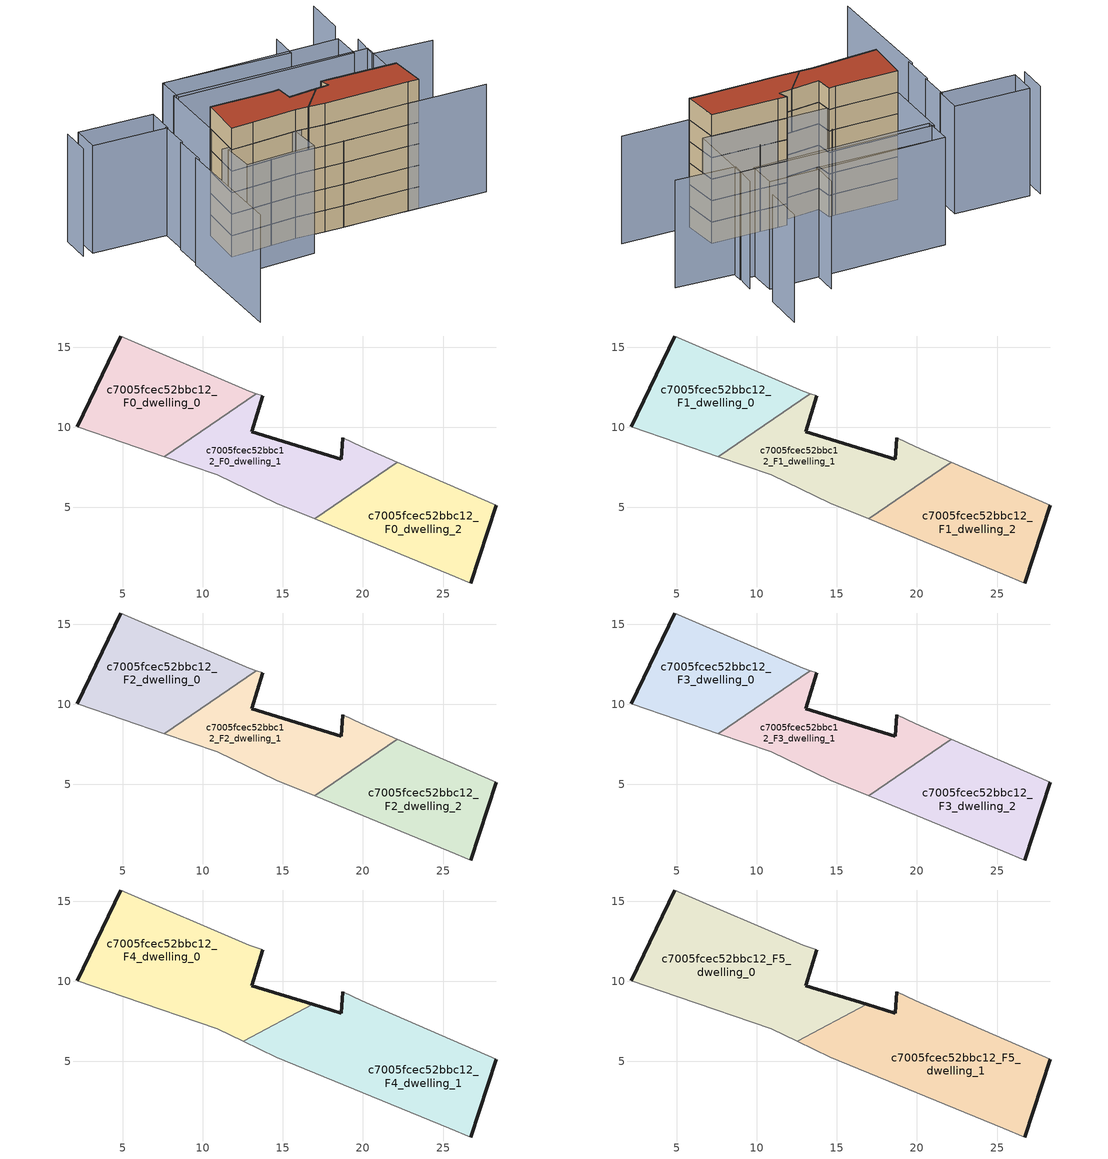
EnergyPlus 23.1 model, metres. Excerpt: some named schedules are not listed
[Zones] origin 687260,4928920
c7005fcec52bbc12_F0_dwelling_0
 floor ground (EU_floor_Construction): 13.33,12.1 12.89,12.24 4.87,15.7 2.16,10.02 5.07,9.03 7.6,8.16 z0
 wall outside (EU_wall_Construction): 2.16,10.02 4.87,15.7 z0:3
 wall adiabatic (EU_wall_Construction): 4.87,15.7 12.89,12.24 13.33,12.1 / 7.6,8.16 5.07,9.03 2.16,10.02 z0:3
 wall to c7005fcec52bbc12_F0_dwelling_1 (EU_wall_Construction): 13.33,12.1 7.6,8.16 z0:3
c7005fcec52bbc12_F0_dwelling_1
 floor ground (EU_floor_Construction): 22.15,7.82 19.92,8.79 18.74,9.35 18.65,8 13.05,9.73 13.74,11.97 13.33,12.1 7.6,8.16 10.91,7.03 14.59,5.27 16.99,4.28 z0
 wall outside (EU_wall_Construction): 13.74,11.97 13.05,9.73 18.65,8 18.74,9.35 z0:3
 wall adiabatic (EU_wall_Construction): 18.74,9.35 19.92,8.79 22.15,7.82 / 16.99,4.28 14.59,5.27 10.91,7.03 7.6,8.16 / 13.33,12.1 13.74,11.97 z0:3
 wall to c7005fcec52bbc12_F0_dwelling_2 (EU_wall_Construction): 22.15,7.82 16.99,4.28 z0:3
c7005fcec52bbc12_F0_dwelling_2
 floor ground (EU_floor_Construction): 26.74,0.28 28.32,5.13 22.15,7.82 16.99,4.28 25.37,0.84 z0
 wall outside (EU_wall_Construction): 28.32,5.13 26.74,0.28 z0:3
 wall adiabatic (EU_wall_Construction): 22.15,7.82 28.32,5.13 / 26.74,0.28 25.37,0.84 16.99,4.28 z0:3
c7005fcec52bbc12_F1_dwelling_0
 floor to c7005fcec52bbc12_F0_dwelling_0 (EU_floor_Construction): 13.33,12.1 12.89,12.24 4.87,15.7 2.16,10.02 5.07,9.03 7.6,8.16 z3
 wall outside (EU_wall_Construction): 2.16,10.02 4.87,15.7 z3:6
 wall adiabatic (EU_wall_Construction): 4.87,15.7 12.89,12.24 13.33,12.1 / 7.6,8.16 5.07,9.03 2.16,10.02 z3:6
 wall to c7005fcec52bbc12_F1_dwelling_1 (EU_wall_Construction): 13.33,12.1 7.6,8.16 z3:6
c7005fcec52bbc12_F1_dwelling_1
 floor to c7005fcec52bbc12_F0_dwelling_1 (EU_floor_Construction): 22.15,7.82 19.92,8.79 18.74,9.35 18.65,8 13.05,9.73 13.74,11.97 13.33,12.1 7.6,8.16 10.91,7.03 14.59,5.27 16.99,4.28 z3
 wall outside (EU_wall_Construction): 13.74,11.97 13.05,9.73 18.65,8 18.74,9.35 z3:6
 wall adiabatic (EU_wall_Construction): 18.74,9.35 19.92,8.79 22.15,7.82 / 16.99,4.28 14.59,5.27 10.91,7.03 7.6,8.16 / 13.33,12.1 13.74,11.97 z3:6
 wall to c7005fcec52bbc12_F1_dwelling_2 (EU_wall_Construction): 22.15,7.82 16.99,4.28 z3:6
c7005fcec52bbc12_F1_dwelling_2
 floor to c7005fcec52bbc12_F0_dwelling_2 (EU_floor_Construction): 26.74,0.28 28.32,5.13 22.15,7.82 16.99,4.28 25.37,0.84 z3
 wall outside (EU_wall_Construction): 28.32,5.13 26.74,0.28 z3:6
 wall adiabatic (EU_wall_Construction): 22.15,7.82 28.32,5.13 / 26.74,0.28 25.37,0.84 16.99,4.28 z3:6
c7005fcec52bbc12_F2_dwelling_0
 floor to c7005fcec52bbc12_F1_dwelling_0 (EU_floor_Construction): 13.33,12.1 12.89,12.24 4.87,15.7 2.16,10.02 5.07,9.03 7.6,8.16 z6
 wall outside (EU_wall_Construction): 2.16,10.02 4.87,15.7 z6:9
 wall adiabatic (EU_wall_Construction): 4.87,15.7 12.89,12.24 13.33,12.1 / 7.6,8.16 5.07,9.03 2.16,10.02 z6:9
 wall to c7005fcec52bbc12_F2_dwelling_1 (EU_wall_Construction): 13.33,12.1 7.6,8.16 z6:9
c7005fcec52bbc12_F2_dwelling_1
 floor to c7005fcec52bbc12_F1_dwelling_1 (EU_floor_Construction): 22.15,7.82 19.92,8.79 18.74,9.35 18.65,8 13.05,9.73 13.74,11.97 13.33,12.1 7.6,8.16 10.91,7.03 14.59,5.27 16.99,4.28 z6
 wall outside (EU_wall_Construction): 13.74,11.97 13.05,9.73 18.65,8 18.74,9.35 z6:9
 wall adiabatic (EU_wall_Construction): 18.74,9.35 19.92,8.79 22.15,7.82 / 16.99,4.28 14.59,5.27 10.91,7.03 7.6,8.16 / 13.33,12.1 13.74,11.97 z6:9
 wall to c7005fcec52bbc12_F2_dwelling_2 (EU_wall_Construction): 22.15,7.82 16.99,4.28 z6:9
c7005fcec52bbc12_F2_dwelling_2
 floor to c7005fcec52bbc12_F1_dwelling_2 (EU_floor_Construction): 26.74,0.28 28.32,5.13 22.15,7.82 16.99,4.28 25.37,0.84 z6
 wall outside (EU_wall_Construction): 28.32,5.13 26.74,0.28 z6:9
 wall adiabatic (EU_wall_Construction): 22.15,7.82 28.32,5.13 / 26.74,0.28 25.37,0.84 16.99,4.28 z6:9
c7005fcec52bbc12_F3_dwelling_0
 floor to c7005fcec52bbc12_F2_dwelling_0 (EU_floor_Construction): 13.33,12.1 12.89,12.24 4.87,15.7 2.16,10.02 5.07,9.03 7.6,8.16 z9
 wall outside (EU_wall_Construction): 2.16,10.02 4.87,15.7 z9:12
 wall adiabatic (EU_wall_Construction): 4.87,15.7 12.89,12.24 13.33,12.1 / 7.6,8.16 5.07,9.03 2.16,10.02 z9:12
 wall to c7005fcec52bbc12_F3_dwelling_1 (EU_wall_Construction): 13.33,12.1 7.6,8.16 z9:12
c7005fcec52bbc12_F3_dwelling_1
 floor to c7005fcec52bbc12_F2_dwelling_1 (EU_floor_Construction): 22.15,7.82 19.92,8.79 18.74,9.35 18.65,8 13.05,9.73 13.74,11.97 13.33,12.1 7.6,8.16 10.91,7.03 14.59,5.27 16.99,4.28 z9
 wall outside (EU_wall_Construction): 13.74,11.97 13.05,9.73 18.65,8 18.74,9.35 z9:12
 wall adiabatic (EU_wall_Construction): 18.74,9.35 19.92,8.79 22.15,7.82 / 16.99,4.28 14.59,5.27 10.91,7.03 7.6,8.16 / 13.33,12.1 13.74,11.97 z9:12
 wall to c7005fcec52bbc12_F3_dwelling_2 (EU_wall_Construction): 22.15,7.82 16.99,4.28 z9:12
c7005fcec52bbc12_F3_dwelling_2
 floor to c7005fcec52bbc12_F2_dwelling_2 (EU_floor_Construction): 26.74,0.28 28.32,5.13 22.15,7.82 16.99,4.28 25.37,0.84 z9
 wall outside (EU_wall_Construction): 28.32,5.13 26.74,0.28 z9:12
 wall adiabatic (EU_wall_Construction): 22.15,7.82 28.32,5.13 / 26.74,0.28 25.37,0.84 16.99,4.28 z9:12
c7005fcec52bbc12_F4_dwelling_0
 floor to c7005fcec52bbc12_F3_dwelling_0 (EU_floor_Construction): 13.33,12.1 12.89,12.24 4.87,15.7 2.16,10.02 5.07,9.03 7.6,8.16 z12
 floor to c7005fcec52bbc12_F3_dwelling_1 (EU_floor_Construction): 16.85,8.55 13.05,9.73 13.74,11.97 13.33,12.1 7.6,8.16 10.91,7.03 12.52,6.26 z12
 wall outside (EU_wall_Construction): 2.16,10.02 4.87,15.7 / 13.74,11.97 13.05,9.73 16.85,8.55 z12:15
 wall adiabatic (EU_wall_Construction): 12.52,6.26 10.91,7.03 5.07,9.03 2.16,10.02 / 4.87,15.7 12.89,12.24 13.74,11.97 z12:15
 wall to c7005fcec52bbc12_F4_dwelling_1 (EU_wall_Construction): 16.85,8.55 12.52,6.26 z12:15
c7005fcec52bbc12_F4_dwelling_1
 floor to c7005fcec52bbc12_F3_dwelling_1 (EU_floor_Construction): 22.15,7.82 19.92,8.79 18.74,9.35 18.65,8 16.85,8.55 12.52,6.26 14.59,5.27 16.99,4.28 z12
 floor to c7005fcec52bbc12_F3_dwelling_2 (EU_floor_Construction): 26.74,0.28 28.32,5.13 22.15,7.82 16.99,4.28 25.37,0.84 z12
 wall outside (EU_wall_Construction): 28.32,5.13 26.74,0.28 / 16.85,8.55 18.65,8 18.74,9.35 z12:15
 wall adiabatic (EU_wall_Construction): 26.74,0.28 25.37,0.84 14.59,5.27 12.52,6.26 / 18.74,9.35 19.92,8.79 28.32,5.13 z12:15
c7005fcec52bbc12_F5_dwelling_0
 floor to c7005fcec52bbc12_F4_dwelling_0 (EU_floor_Construction): 16.85,8.55 13.05,9.73 13.74,11.97 12.89,12.24 4.87,15.7 2.16,10.02 5.07,9.03 10.91,7.03 12.52,6.26 z15
 wall outside (EU_wall_Construction): 2.16,10.02 4.87,15.7 / 13.74,11.97 13.05,9.73 16.85,8.55 z15:18
 wall adiabatic (EU_wall_Construction): 12.52,6.26 10.91,7.03 5.07,9.03 2.16,10.02 / 4.87,15.7 12.89,12.24 13.74,11.97 z15:18
 wall to c7005fcec52bbc12_F5_dwelling_1 (EU_wall_Construction): 16.85,8.55 12.52,6.26 z15:18
 roof outside (EU_roof_Construction): 13.74,11.97 13.05,9.73 16.85,8.55 12.52,6.26 10.91,7.03 5.07,9.03 2.16,10.02 4.87,15.7 12.89,12.24 z18
c7005fcec52bbc12_F5_dwelling_1
 floor to c7005fcec52bbc12_F4_dwelling_1 (EU_floor_Construction): 26.74,0.28 28.32,5.13 19.92,8.79 18.74,9.35 18.65,8 16.85,8.55 12.52,6.26 14.59,5.27 25.37,0.84 z15
 wall outside (EU_wall_Construction): 28.32,5.13 26.74,0.28 / 16.85,8.55 18.65,8 18.74,9.35 z15:18
 wall adiabatic (EU_wall_Construction): 26.74,0.28 25.37,0.84 14.59,5.27 12.52,6.26 / 18.74,9.35 19.92,8.79 28.32,5.13 z15:18
 roof outside (EU_roof_Construction): 28.32,5.13 26.74,0.28 25.37,0.84 14.59,5.27 12.52,6.26 16.85,8.55 18.65,8 18.74,9.35 19.92,8.79 z18
shading: 1.5,11 35.38,-3.42 / -2.31,12.09 -8.88,-3.46 / 40.19,8.98 32.75,12.56 / 32.75,12.56 34.54,16.27 / -0.3,16.15 -2.23,11.61 / 1.6,20.03 -0.09,16.06 / 28.23,24.08 26.57,20.4 / 26.57,20.4 10.57,27.62 / 37.92,26.07 35.48,20.7 / -7.45,28.3 -9.23,24.37 / 9.37,2.79 0.3,6.1 / 0.3,6.1 1.85,10.33 / 1.85,10.33 10.91,7.03 / 10.91,7.03 9.37,2.79 / 29.42,4.66 4.74,15.38 / 4.74,15.38 8.73,24.58 / 8.73,24.58 33.42,13.86 / 33.42,13.86 29.42,4.66 / 31.53,14.47 8.79,23.88 / 8.79,23.88 10.37,27.7 / 10.37,27.7 33.11,18.29 / 33.11,18.29 31.53,14.47 / -6.17,27.66 3.27,23.44 / 3.27,23.44 1.63,19.78 / 1.63,19.78 -7.81,24.01 / -7.81,24.01 -6.17,27.66 z0:15
[Building]
EU S2 Campaign: North Axis=0; Terrain=City; Solar Distribution=FullExterior
[Site:Location]
Bologna: Latitude=44.5; Longitude=11.25; Time Zone=1; Elevation=37
[SizingPeriod:WeatherFileDays]
AnnualSizingPeriod: Begin Month=1; Begin Day of Month=1; End Month=12; End Day of Month=31; Day of Week for Start Day=Monday; Use Weather File Daylight Saving Period=No; Use Weather File Rain and Snow Indicators=No
[MATERIAL]
EU_InternalMass_Material: Roughness=MediumRough; Thickness=0.1; Conductivity=1; Density=1800; Specific Heat=900; Thermal Absorptance=0.9; Solar Absorptance=0.7; Visible Absorptance=0.7
[MATERIAL:NOMASS] Roughness=MediumRough; Thermal Absorptance=0.9; Solar Absorptance=0.7; Visible Absorptance=0.7
Name | Thermal Resistance
EU_wall_NoMass | 0.905828
EU_roof_NoMass | 0.37593
EU_floor_NoMass | 0.67114
[CONSTRUCTION]
EU_wall_Construction: EU_wall_NoMass
EU_roof_Construction: EU_roof_NoMass
EU_floor_Construction: EU_floor_NoMass
EU_InternalMass_Construction: EU_InternalMass_Material
[ZONE] Type=1; Multiplier=1; Ceiling Height=autocalculate; Floor Area=autocalculate; Part of Total Floor Area=Yes
Name | Volume
c7005fcec52bbc12_F0_dwelling_0; c7005fcec52bbc12_F1_dwelling_0; c7005fcec52bbc12_F2_dwelling_0; c7005fcec52bbc12_F3_dwelling_0 | 134.093
c7005fcec52bbc12_F4_dwelling_0 | 201.141
c7005fcec52bbc12_F5_dwelling_0 | 201.144
c7005fcec52bbc12_F0_dwelling_1; c7005fcec52bbc12_F1_dwelling_1; c7005fcec52bbc12_F2_dwelling_1; c7005fcec52bbc12_F3_dwelling_1; c7005fcec52bbc12_F1_dwelling_2; c7005fcec52bbc12_F2_dwelling_2; c7005fcec52bbc12_F3_dwelling_2 | 134.09
c7005fcec52bbc12_F4_dwelling_1 | 201.125
c7005fcec52bbc12_F5_dwelling_1 | 201.13
c7005fcec52bbc12_F0_dwelling_2 | 134.092
[INTERNALMASS] Construction=EU_InternalMass_Construction
Name | Zone or ZoneList | Surface Area
c7005fcec52bbc12_F0_dwelling_0_EU_InternalMass | c7005fcec52bbc12_F0_dwelling_0 | 44.6973
c7005fcec52bbc12_F0_dwelling_1_EU_InternalMass | c7005fcec52bbc12_F0_dwelling_1 | 44.697
c7005fcec52bbc12_F0_dwelling_2_EU_InternalMass | c7005fcec52bbc12_F0_dwelling_2 | 44.6972
c7005fcec52bbc12_F1_dwelling_0_EU_InternalMass | c7005fcec52bbc12_F1_dwelling_0 | 44.6973
c7005fcec52bbc12_F1_dwelling_1_EU_InternalMass | c7005fcec52bbc12_F1_dwelling_1 | 44.697
c7005fcec52bbc12_F1_dwelling_2_EU_InternalMass | c7005fcec52bbc12_F1_dwelling_2 | 44.6972
c7005fcec52bbc12_F2_dwelling_0_EU_InternalMass | c7005fcec52bbc12_F2_dwelling_0 | 44.6973
c7005fcec52bbc12_F2_dwelling_1_EU_InternalMass | c7005fcec52bbc12_F2_dwelling_1 | 44.697
c7005fcec52bbc12_F2_dwelling_2_EU_InternalMass | c7005fcec52bbc12_F2_dwelling_2 | 44.6972
c7005fcec52bbc12_F3_dwelling_0_EU_InternalMass | c7005fcec52bbc12_F3_dwelling_0 | 44.6973
c7005fcec52bbc12_F3_dwelling_1_EU_InternalMass | c7005fcec52bbc12_F3_dwelling_1 | 44.697
c7005fcec52bbc12_F3_dwelling_2_EU_InternalMass | c7005fcec52bbc12_F3_dwelling_2 | 44.6972
c7005fcec52bbc12_F4_dwelling_0_EU_InternalMass | c7005fcec52bbc12_F4_dwelling_0 | 67.0473
c7005fcec52bbc12_F4_dwelling_1_EU_InternalMass | c7005fcec52bbc12_F4_dwelling_1 | 67.044
c7005fcec52bbc12_F5_dwelling_0_EU_InternalMass | c7005fcec52bbc12_F5_dwelling_0 | 67.0473
c7005fcec52bbc12_F5_dwelling_1_EU_InternalMass | c7005fcec52bbc12_F5_dwelling_1 | 67.044
[OTHEREQUIPMENT] Fuel Type=Electricity; Design Level Calculation Method=Watts/Area; Power per Zone Floor Area=1; Fraction Latent=0; Fraction Radiant=0; Fraction Lost=0; Carbon Dioxide Generation Rate=0; EndUse Subcategory=EU_Step8_InternalGains
Name | Zone or ZoneList or Space or SpaceList | Schedule
EU_Step8_InternalGain_c7005fcec52bbc12_F0_dwelling_0_f000 | c7005fcec52bbc12_F0_dwelling_0 | EU_Step8_GainSchedule_c7005fcec52bbc12_F0_dwelling_0_f000
EU_Step8_InternalGain_c7005fcec52bbc12_F0_dwelling_1_f000 | c7005fcec52bbc12_F0_dwelling_1 | EU_Step8_GainSchedule_c7005fcec52bbc12_F0_dwelling_1_f000
EU_Step8_InternalGain_c7005fcec52bbc12_F0_dwelling_2_f000 | c7005fcec52bbc12_F0_dwelling_2 | EU_Step8_GainSchedule_c7005fcec52bbc12_F0_dwelling_2_f000
EU_Step8_InternalGain_c7005fcec52bbc12_F1_dwelling_0_f000 | c7005fcec52bbc12_F1_dwelling_0 | EU_Step8_GainSchedule_c7005fcec52bbc12_F1_dwelling_0_f000
EU_Step8_InternalGain_c7005fcec52bbc12_F1_dwelling_1_f000 | c7005fcec52bbc12_F1_dwelling_1 | EU_Step8_GainSchedule_c7005fcec52bbc12_F1_dwelling_1_f000
EU_Step8_InternalGain_c7005fcec52bbc12_F1_dwelling_2_f000 | c7005fcec52bbc12_F1_dwelling_2 | EU_Step8_GainSchedule_c7005fcec52bbc12_F1_dwelling_2_f000
EU_Step8_InternalGain_c7005fcec52bbc12_F2_dwelling_0_f000 | c7005fcec52bbc12_F2_dwelling_0 | EU_Step8_GainSchedule_c7005fcec52bbc12_F2_dwelling_0_f000
EU_Step8_InternalGain_c7005fcec52bbc12_F2_dwelling_1_f000 | c7005fcec52bbc12_F2_dwelling_1 | EU_Step8_GainSchedule_c7005fcec52bbc12_F2_dwelling_1_f000
EU_Step8_InternalGain_c7005fcec52bbc12_F2_dwelling_2_f000 | c7005fcec52bbc12_F2_dwelling_2 | EU_Step8_GainSchedule_c7005fcec52bbc12_F2_dwelling_2_f000
EU_Step8_InternalGain_c7005fcec52bbc12_F3_dwelling_0_f000 | c7005fcec52bbc12_F3_dwelling_0 | EU_Step8_GainSchedule_c7005fcec52bbc12_F3_dwelling_0_f000
EU_Step8_InternalGain_c7005fcec52bbc12_F3_dwelling_1_f000 | c7005fcec52bbc12_F3_dwelling_1 | EU_Step8_GainSchedule_c7005fcec52bbc12_F3_dwelling_1_f000
EU_Step8_InternalGain_c7005fcec52bbc12_F3_dwelling_2_f000 | c7005fcec52bbc12_F3_dwelling_2 | EU_Step8_GainSchedule_c7005fcec52bbc12_F3_dwelling_2_f000
EU_Step8_InternalGain_c7005fcec52bbc12_F4_dwelling_0_f000 | c7005fcec52bbc12_F4_dwelling_0 | EU_Step8_GainSchedule_c7005fcec52bbc12_F4_dwelling_0_f000
EU_Step8_InternalGain_c7005fcec52bbc12_F4_dwelling_1_f000 | c7005fcec52bbc12_F4_dwelling_1 | EU_Step8_GainSchedule_c7005fcec52bbc12_F4_dwelling_1_f000
EU_Step8_InternalGain_c7005fcec52bbc12_F5_dwelling_0_f000 | c7005fcec52bbc12_F5_dwelling_0 | EU_Step8_GainSchedule_c7005fcec52bbc12_F5_dwelling_0_f000
EU_Step8_InternalGain_c7005fcec52bbc12_F5_dwelling_1_f000 | c7005fcec52bbc12_F5_dwelling_1 | EU_Step8_GainSchedule_c7005fcec52bbc12_F5_dwelling_1_f000
[ZONEVENTILATION:DESIGNFLOWRATE] Schedule=EU_AlwaysOn; Design Flow Rate Calculation Method=AirChanges/Hour; Air Changes per Hour=0.73129; Ventilation Type=Natural; Fan Pressure Rise=0; Fan Total Efficiency=1; Constant Term Coefficient=1; Temperature Term Coefficient=0; Velocity Term Coefficient=0; Velocity Squared Term Coefficient=0; Minimum Indoor Temperature=-100; Maximum Indoor Temperature=100; Delta Temperature=-100; Minimum Outdoor Temperature=-100; Maximum Outdoor Temperature=100; Maximum Wind Speed=40
Name | Zone or ZoneList or Space or SpaceList
EU_ConstantAir_c7005fcec52bbc12_F0_dwelling_0 | c7005fcec52bbc12_F0_dwelling_0
EU_ConstantAir_c7005fcec52bbc12_F0_dwelling_1 | c7005fcec52bbc12_F0_dwelling_1
EU_ConstantAir_c7005fcec52bbc12_F0_dwelling_2 | c7005fcec52bbc12_F0_dwelling_2
EU_ConstantAir_c7005fcec52bbc12_F1_dwelling_0 | c7005fcec52bbc12_F1_dwelling_0
EU_ConstantAir_c7005fcec52bbc12_F1_dwelling_1 | c7005fcec52bbc12_F1_dwelling_1
EU_ConstantAir_c7005fcec52bbc12_F1_dwelling_2 | c7005fcec52bbc12_F1_dwelling_2
EU_ConstantAir_c7005fcec52bbc12_F2_dwelling_0 | c7005fcec52bbc12_F2_dwelling_0
EU_ConstantAir_c7005fcec52bbc12_F2_dwelling_1 | c7005fcec52bbc12_F2_dwelling_1
EU_ConstantAir_c7005fcec52bbc12_F2_dwelling_2 | c7005fcec52bbc12_F2_dwelling_2
EU_ConstantAir_c7005fcec52bbc12_F3_dwelling_0 | c7005fcec52bbc12_F3_dwelling_0
EU_ConstantAir_c7005fcec52bbc12_F3_dwelling_1 | c7005fcec52bbc12_F3_dwelling_1
EU_ConstantAir_c7005fcec52bbc12_F3_dwelling_2 | c7005fcec52bbc12_F3_dwelling_2
EU_ConstantAir_c7005fcec52bbc12_F4_dwelling_0 | c7005fcec52bbc12_F4_dwelling_0
EU_ConstantAir_c7005fcec52bbc12_F4_dwelling_1 | c7005fcec52bbc12_F4_dwelling_1
EU_ConstantAir_c7005fcec52bbc12_F5_dwelling_0 | c7005fcec52bbc12_F5_dwelling_0
EU_ConstantAir_c7005fcec52bbc12_F5_dwelling_1 | c7005fcec52bbc12_F5_dwelling_1
[HVACTEMPLATE:THERMOSTAT] Constant Heating Setpoint=20; Constant Cooling Setpoint=50
EU_HeatOnly_c7005fcec52bbc12_F0_dwelling_0; EU_HeatOnly_c7005fcec52bbc12_F0_dwelling_1; EU_HeatOnly_c7005fcec52bbc12_F0_dwelling_2; EU_HeatOnly_c7005fcec52bbc12_F1_dwelling_0; EU_HeatOnly_c7005fcec52bbc12_F1_dwelling_1; EU_HeatOnly_c7005fcec52bbc12_F1_dwelling_2; EU_HeatOnly_c7005fcec52bbc12_F2_dwelling_0; EU_HeatOnly_c7005fcec52bbc12_F2_dwelling_1; EU_HeatOnly_c7005fcec52bbc12_F2_dwelling_2; EU_HeatOnly_c7005fcec52bbc12_F3_dwelling_0; EU_HeatOnly_c7005fcec52bbc12_F3_dwelling_1; EU_HeatOnly_c7005fcec52bbc12_F3_dwelling_2; EU_HeatOnly_c7005fcec52bbc12_F4_dwelling_0; EU_HeatOnly_c7005fcec52bbc12_F4_dwelling_1; EU_HeatOnly_c7005fcec52bbc12_F5_dwelling_0; EU_HeatOnly_c7005fcec52bbc12_F5_dwelling_1
[HVACTEMPLATE:ZONE:IDEALLOADSAIRSYSTEM] System Availability Schedule=EU_AlwaysOn; Maximum Heating Supply Air Temperature=50; Minimum Cooling Supply Air Temperature=13; Maximum Heating Supply Air Humidity Ratio=0.0156; Minimum Cooling Supply Air Humidity Ratio=0.0077; Heating Limit=NoLimit; Cooling Limit=NoLimit; Heating Availability Schedule=EU_AlwaysOn; Cooling Availability Schedule=EU_CoolingOff; Dehumidification Control Type=ConstantSensibleHeatRatio; Cooling Sensible Heat Ratio=0.7; Dehumidification Setpoint=60; Humidification Control Type=None; Humidification Setpoint=30; Outdoor Air Method=None; Outdoor Air Flow Rate per Person=0.00944; Outdoor Air Flow Rate per Zone Floor Area=0; Outdoor Air Flow Rate per Zone=0; Demand Controlled Ventilation Type=None; Outdoor Air Economizer Type=NoEconomizer; Heat Recovery Type=None; Sensible Heat Recovery Effectiveness=0.7; Latent Heat Recovery Effectiveness=0.65
Name | Template Thermostat
c7005fcec52bbc12_F0_dwelling_0 | EU_HeatOnly_c7005fcec52bbc12_F0_dwelling_0
c7005fcec52bbc12_F0_dwelling_1 | EU_HeatOnly_c7005fcec52bbc12_F0_dwelling_1
c7005fcec52bbc12_F0_dwelling_2 | EU_HeatOnly_c7005fcec52bbc12_F0_dwelling_2
c7005fcec52bbc12_F1_dwelling_0 | EU_HeatOnly_c7005fcec52bbc12_F1_dwelling_0
c7005fcec52bbc12_F1_dwelling_1 | EU_HeatOnly_c7005fcec52bbc12_F1_dwelling_1
c7005fcec52bbc12_F1_dwelling_2 | EU_HeatOnly_c7005fcec52bbc12_F1_dwelling_2
c7005fcec52bbc12_F2_dwelling_0 | EU_HeatOnly_c7005fcec52bbc12_F2_dwelling_0
c7005fcec52bbc12_F2_dwelling_1 | EU_HeatOnly_c7005fcec52bbc12_F2_dwelling_1
c7005fcec52bbc12_F2_dwelling_2 | EU_HeatOnly_c7005fcec52bbc12_F2_dwelling_2
c7005fcec52bbc12_F3_dwelling_0 | EU_HeatOnly_c7005fcec52bbc12_F3_dwelling_0
c7005fcec52bbc12_F3_dwelling_1 | EU_HeatOnly_c7005fcec52bbc12_F3_dwelling_1
c7005fcec52bbc12_F3_dwelling_2 | EU_HeatOnly_c7005fcec52bbc12_F3_dwelling_2
c7005fcec52bbc12_F4_dwelling_0 | EU_HeatOnly_c7005fcec52bbc12_F4_dwelling_0
